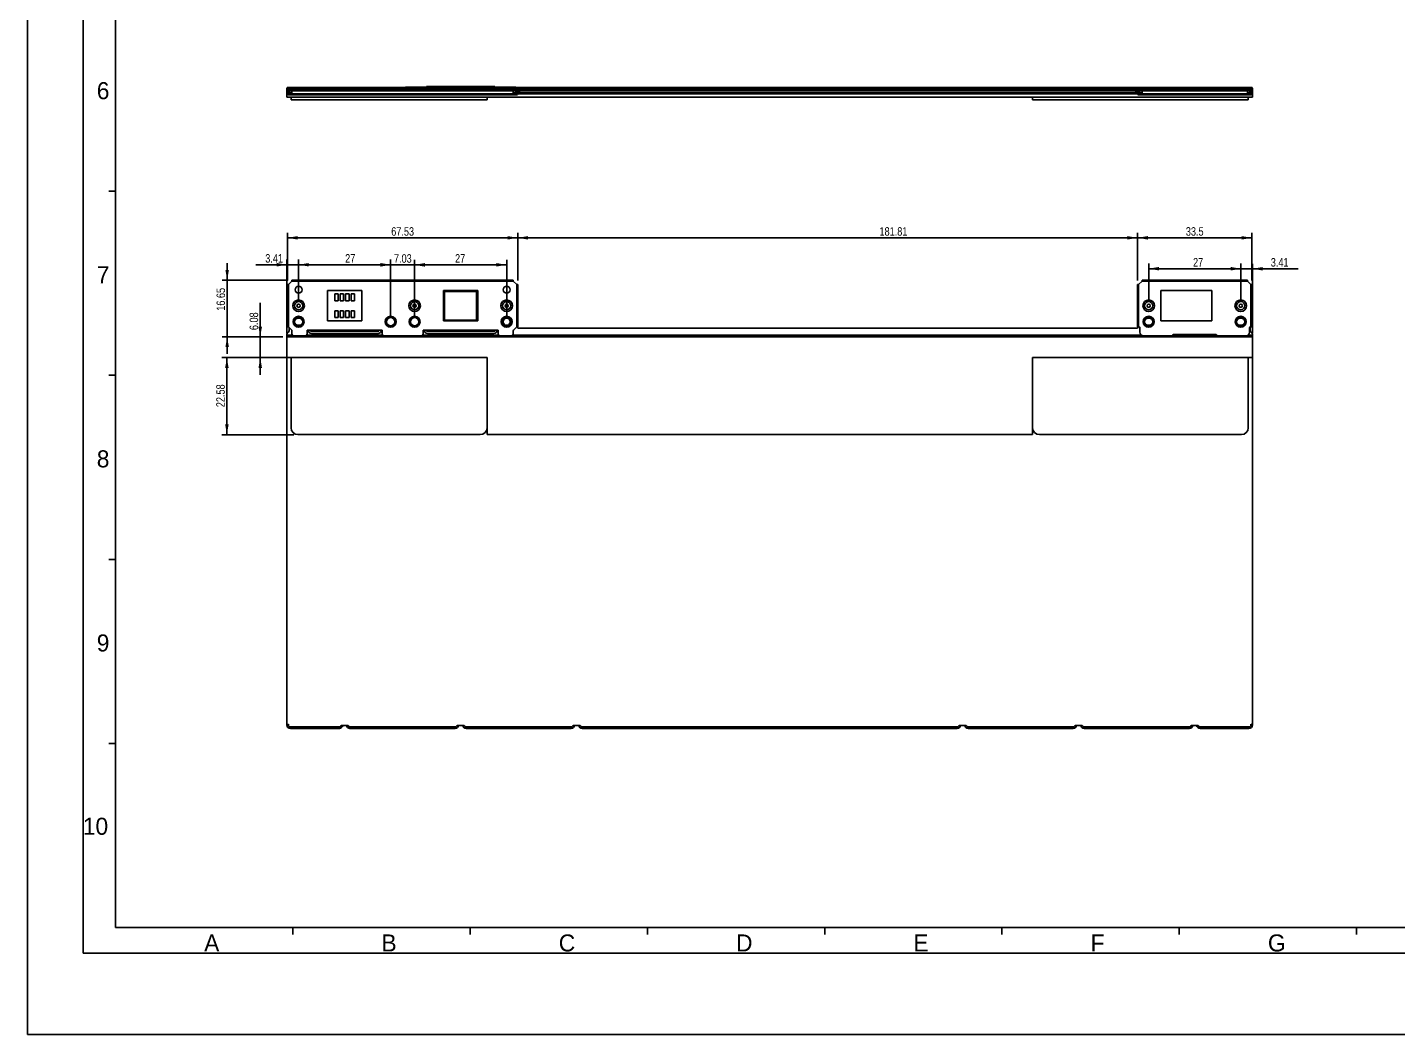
# Model space of a CAD drawing. Header units: millimetres. Extents: x 0 to 841, y 0 to 594.
# Drawn here: x 0 to 401.9, y 0 to 295.4 of the extents above; entities that cross this region are included whole.
import ezdxf

# ---------------------------------------------------------------- set-up
doc = ezdxf.new("R2010")
doc.units = ezdxf.units.MM
doc.header["$LTSCALE"] = 46.255
doc.layers.get('0').update_dxf_attribs({"linetype": 'CONTINUOUS'})
doc.layers.add('ASSEM_MEM', color=7, linetype='CONTINUOUS')
doc.styles.get("Standard").update_dxf_attribs({"font": 'txt', "width": 0.8})
doc.styles.add('TEXTSTYLE_2', font='txt')
doc.dimstyles.new('DIMSTYLE_1', dxfattribs={"dimtxt": 2.5, "dimasz": 3, "dimexe": 1.5, "dimexo": 1.2, "dimtad": 1, "dimdsep": 46, "dimtxsty": 'STANDARD', "dimblk": '_FILLED', "dimblk1": '_FILLED', "dimblk2": '_FILLED', "dimcen": 0.09, "dimazin": 2, "dimtp": 0.01, "dimtm": 0.01, "dimtfac": 1, "dimtofl": 0, "dimtmove": 0, "dimatfit": 3, "dimldrblk": '_FILLED', "dimfxl": 1, "dimtolj": 1, "dimarcsym": 0})

# ---------------------------------------------------------------- blocks, each defined once
blk = doc.blocks.new('_FILLED')
at = {"color": 0, "linetype": 'BYBLOCK'}
blk.add_solid([(0, 0), (-1, 0.17), (-1, -0.17)], dxfattribs=at)
blk = doc.blocks.new('*D13')
at = {"color": 7, "linetype": 'CONTINUOUS'}
for p, q in [((143.82, 221.2), (143.82, 235.22)), ((143.82, 233.72), (234.72, 233.72)), ((325.63, 233.72), (234.72, 233.72)), ((325.63, 221.2), (325.63, 235.22))]:
    blk.add_line(p, q, dxfattribs=at)
at = {"color": 7, "linetype": 'CONTINUOUS', "xscale": 3, "yscale": 3, "zscale": 3, "rotation": 180}
blk.add_blockref('_FILLED', (143.82, 233.72), dxfattribs=at)
at = {"color": 7, "linetype": 'CONTINUOUS', "xscale": 3, "yscale": 3, "zscale": 3}
blk.add_blockref('_FILLED', (325.63, 233.72), dxfattribs=at)
at = {"color": 7, "linetype": 'CONTINUOUS', "insert": (254.01, 236.84), "char_height": 2.5, "width": 12, "attachment_point": 2, "line_spacing_factor": 0.9}
blk.add_mtext('181.81', dxfattribs=at)
blk = doc.blocks.new('*D14')
at = {"color": 7, "linetype": 'CONTINUOUS'}
for p, q in [((325.63, 221.2), (325.63, 235.22)), ((325.63, 233.72), (342.38, 233.72)), ((359.13, 233.72), (342.38, 233.72)), ((359.13, 221.2), (359.13, 235.22))]:
    blk.add_line(p, q, dxfattribs=at)
at = {"color": 7, "linetype": 'CONTINUOUS', "xscale": 3, "yscale": 3, "zscale": 3, "rotation": 180}
blk.add_blockref('_FILLED', (325.63, 233.72), dxfattribs=at)
at = {"color": 7, "linetype": 'CONTINUOUS', "xscale": 3, "yscale": 3, "zscale": 3}
blk.add_blockref('_FILLED', (359.13, 233.72), dxfattribs=at)
at = {"color": 7, "linetype": 'CONTINUOUS', "insert": (342.38, 236.84), "char_height": 2.5, "width": 8, "attachment_point": 2, "line_spacing_factor": 0.9}
blk.add_mtext('33.5', dxfattribs=at)
blk = doc.blocks.new('*D15')
at = {"color": 7, "linetype": 'CONTINUOUS'}
for p, q in [((76.29, 221.2), (76.29, 235.22)), ((76.29, 233.72), (110.06, 233.72)), ((143.82, 233.72), (110.06, 233.72)), ((143.82, 221.2), (143.82, 235.22))]:
    blk.add_line(p, q, dxfattribs=at)
at = {"color": 7, "linetype": 'CONTINUOUS', "xscale": 3, "yscale": 3, "zscale": 3, "rotation": 180}
blk.add_blockref('_FILLED', (76.29, 233.72), dxfattribs=at)
at = {"color": 7, "linetype": 'CONTINUOUS', "xscale": 3, "yscale": 3, "zscale": 3}
blk.add_blockref('_FILLED', (143.82, 233.72), dxfattribs=at)
at = {"color": 7, "linetype": 'CONTINUOUS', "insert": (110.06, 236.84), "char_height": 2.5, "width": 10, "attachment_point": 2, "line_spacing_factor": 0.9}
blk.add_mtext('67.53', dxfattribs=at)
blk = doc.blocks.new('*D16')
at = {"color": 7, "linetype": 'CONTINUOUS'}
for p, q in [((68.29, 204.65), (68.29, 214.65)), ((68.29, 214.65), (68.29, 201.61)), ((74.93, 204.65), (66.79, 204.65)), ((68.29, 193.57), (68.29, 201.61)), ((74.93, 198.57), (66.79, 198.57)), ((68.29, 198.57), (68.29, 193.57))]:
    blk.add_line(p, q, dxfattribs=at)
at = {"color": 7, "linetype": 'CONTINUOUS', "xscale": 3, "yscale": 3, "zscale": 3}
for p, rotation in [((68.29, 204.65), 270), ((68.29, 198.57), 90)]:
    blk.add_blockref('_FILLED', p, dxfattribs=dict(at, rotation=rotation))
at = {"color": 7, "linetype": 'CONTINUOUS', "insert": (65.17, 206.65), "char_height": 2.5, "width": 8, "attachment_point": 1, "rotation": 90, "line_spacing_factor": 0.9}
blk.add_mtext('6.08', dxfattribs=at)
blk = doc.blocks.new('*D17')
at = {"color": 7, "linetype": 'CONTINUOUS'}
for p, q in [((76.14, 198.57), (57.01, 198.57)), ((58.51, 198.57), (58.51, 187.28)), ((58.51, 175.98), (58.51, 187.28)), ((78.14, 175.98), (57.01, 175.98))]:
    blk.add_line(p, q, dxfattribs=at)
at = {"color": 7, "linetype": 'CONTINUOUS', "xscale": 3, "yscale": 3, "zscale": 3}
for p, rotation in [((58.51, 198.57), 90), ((58.51, 175.98), 270)]:
    blk.add_blockref('_FILLED', p, dxfattribs=dict(at, rotation=rotation))
at = {"color": 7, "linetype": 'CONTINUOUS', "insert": (55.39, 187.39), "char_height": 2.5, "width": 10, "attachment_point": 2, "rotation": 90, "line_spacing_factor": 0.9}
blk.add_mtext('22.58', dxfattribs=at)
blk = doc.blocks.new('*D18')
at = {"color": 7, "linetype": 'CONTINUOUS'}
for p, q in [((58.59, 221.3), (58.59, 226.3)), ((58.59, 226.3), (58.59, 212.98)), ((76.39, 221.3), (57.09, 221.3)), ((58.59, 199.65), (58.59, 212.98)), ((74.93, 204.65), (57.09, 204.65)), ((58.59, 204.65), (58.59, 199.65))]:
    blk.add_line(p, q, dxfattribs=at)
at = {"color": 7, "linetype": 'CONTINUOUS', "xscale": 3, "yscale": 3, "zscale": 3}
for p, rotation in [((58.59, 221.3), 270), ((58.59, 204.65), 90)]:
    blk.add_blockref('_FILLED', p, dxfattribs=dict(at, rotation=rotation))
at = {"color": 7, "linetype": 'CONTINUOUS', "insert": (55.47, 215.68), "char_height": 2.5, "width": 10, "attachment_point": 2, "rotation": 90, "line_spacing_factor": 0.9}
blk.add_mtext('16.65', dxfattribs=at)
blk = doc.blocks.new('*D19')
at = {"color": 7, "linetype": 'CONTINUOUS'}
for p, q in [((76.13, 225.82), (66.97, 225.82)), ((66.97, 225.82), (77.84, 225.82)), ((76.13, 205.85), (76.13, 227.32)), ((84.54, 225.82), (77.84, 225.82)), ((79.54, 215), (79.54, 227.32)), ((79.54, 225.82), (84.54, 225.82))]:
    blk.add_line(p, q, dxfattribs=at)
at = {"color": 7, "linetype": 'CONTINUOUS', "xscale": 3, "yscale": 3, "zscale": 3}
blk.add_blockref('_FILLED', (76.13, 225.82), dxfattribs=at)
at = {"color": 7, "linetype": 'CONTINUOUS', "xscale": 3, "yscale": 3, "zscale": 3, "rotation": 180}
blk.add_blockref('_FILLED', (79.54, 225.82), dxfattribs=at)
at = {"color": 7, "linetype": 'CONTINUOUS', "insert": (74.97, 228.95), "char_height": 2.5, "width": 8, "attachment_point": 3, "line_spacing_factor": 0.9}
blk.add_mtext('3.41', dxfattribs=at)
blk = doc.blocks.new('*D20')
at = {"color": 7, "linetype": 'CONTINUOUS'}
for p, q in [((79.54, 215), (79.54, 227.32)), ((79.54, 225.82), (93.04, 225.82)), ((106.54, 225.82), (93.04, 225.82)), ((106.54, 210.3), (106.54, 227.32))]:
    blk.add_line(p, q, dxfattribs=at)
at = {"color": 7, "linetype": 'CONTINUOUS', "xscale": 3, "yscale": 3, "zscale": 3, "rotation": 180}
blk.add_blockref('_FILLED', (79.54, 225.82), dxfattribs=at)
at = {"color": 7, "linetype": 'CONTINUOUS', "xscale": 3, "yscale": 3, "zscale": 3}
blk.add_blockref('_FILLED', (106.54, 225.82), dxfattribs=at)
at = {"color": 7, "linetype": 'CONTINUOUS', "insert": (94.69, 228.94), "char_height": 2.5, "width": 4, "attachment_point": 2, "line_spacing_factor": 0.9}
blk.add_mtext('27', dxfattribs=at)
blk = doc.blocks.new('*D21')
at = {"color": 7, "linetype": 'CONTINUOUS'}
for p, q in [((106.54, 225.78), (101.54, 225.78)), ((101.54, 225.78), (110.06, 225.78)), ((106.54, 210.3), (106.54, 225.16)), ((118.57, 225.78), (110.06, 225.78)), ((113.57, 225.78), (118.57, 225.78)), ((113.57, 210.3), (113.57, 225.16))]:
    blk.add_line(p, q, dxfattribs=at)
at = {"color": 7, "linetype": 'CONTINUOUS', "xscale": 3, "yscale": 3, "zscale": 3}
blk.add_blockref('_FILLED', (106.54, 225.78), dxfattribs=at)
at = {"color": 7, "linetype": 'CONTINUOUS', "xscale": 3, "yscale": 3, "zscale": 3, "rotation": 180}
blk.add_blockref('_FILLED', (113.57, 225.78), dxfattribs=at)
at = {"color": 7, "linetype": 'CONTINUOUS', "insert": (110.12, 228.91), "char_height": 2.5, "width": 8, "attachment_point": 2, "line_spacing_factor": 0.9}
blk.add_mtext('7.03', dxfattribs=at)
blk = doc.blocks.new('*D22')
at = {"color": 7, "linetype": 'CONTINUOUS'}
for p, q in [((113.57, 215), (113.57, 227.3)), ((113.57, 225.8), (127.07, 225.8)), ((140.57, 225.8), (127.07, 225.8)), ((140.57, 210.3), (140.57, 227.3))]:
    blk.add_line(p, q, dxfattribs=at)
at = {"color": 7, "linetype": 'CONTINUOUS', "xscale": 3, "yscale": 3, "zscale": 3, "rotation": 180}
blk.add_blockref('_FILLED', (113.57, 225.8), dxfattribs=at)
at = {"color": 7, "linetype": 'CONTINUOUS', "xscale": 3, "yscale": 3, "zscale": 3}
blk.add_blockref('_FILLED', (140.57, 225.8), dxfattribs=at)
at = {"color": 7, "linetype": 'CONTINUOUS', "insert": (126.92, 228.93), "char_height": 2.5, "width": 4, "attachment_point": 2, "line_spacing_factor": 0.9}
blk.add_mtext('27', dxfattribs=at)
blk = doc.blocks.new('*D23')
at = {"color": 7, "linetype": 'CONTINUOUS'}
for p, q in [((328.88, 215), (328.88, 226.17)), ((355.88, 215), (355.88, 226.17)), ((328.88, 224.67), (342.38, 224.67)), ((355.88, 224.67), (342.38, 224.67))]:
    blk.add_line(p, q, dxfattribs=at)
at = {"color": 7, "linetype": 'CONTINUOUS', "xscale": 3, "yscale": 3, "zscale": 3, "rotation": 180}
blk.add_blockref('_FILLED', (328.88, 224.67), dxfattribs=at)
at = {"color": 7, "linetype": 'CONTINUOUS', "xscale": 3, "yscale": 3, "zscale": 3}
blk.add_blockref('_FILLED', (355.88, 224.67), dxfattribs=at)
at = {"color": 7, "linetype": 'CONTINUOUS', "insert": (343.38, 227.8), "char_height": 2.5, "width": 4, "attachment_point": 2, "line_spacing_factor": 0.9}
blk.add_mtext('27', dxfattribs=at)
blk = doc.blocks.new('*D24')
at = {"color": 7, "linetype": 'CONTINUOUS'}
for p, q in [((355.88, 215), (355.88, 226.14)), ((359.29, 205.85), (359.29, 226.14)), ((355.88, 224.64), (350.88, 224.64)), ((350.88, 224.64), (357.59, 224.64)), ((372.69, 224.64), (357.59, 224.64)), ((359.29, 224.64), (372.69, 224.64))]:
    blk.add_line(p, q, dxfattribs=at)
at = {"color": 7, "linetype": 'CONTINUOUS', "xscale": 3, "yscale": 3, "zscale": 3}
blk.add_blockref('_FILLED', (355.88, 224.64), dxfattribs=at)
at = {"color": 7, "linetype": 'CONTINUOUS', "xscale": 3, "yscale": 3, "zscale": 3, "rotation": 180}
blk.add_blockref('_FILLED', (359.29, 224.64), dxfattribs=at)
at = {"color": 7, "linetype": 'CONTINUOUS', "insert": (364.69, 227.77), "char_height": 2.5, "width": 8, "attachment_point": 1, "line_spacing_factor": 0.9}
blk.add_mtext('3.41', dxfattribs=at)

msp = doc.modelspace()

# ---------------------------------------------------------------- linework, layer by layer
at = {"color": 7, "linetype": 'CONTINUOUS'}
for p, q in [((0, 0), (0, 594)), ((16.342, 23.885), (16.342, 574.885)), ((25.842, 566.885), (25.842, 31.385)), ((76.132, 274.979), (76.132, 277.629)), ((76.159, 277.316), (76.132, 277.262)), ((76.332, 277.279), (76.332, 277.829)), ((110.919, 277.829), (76.332, 277.829)), ((76.332, 277.37), (76.794, 277.37)), ((82.236, 277.37), (83.294, 277.37)), ((109.794, 277.37), (110.353, 277.37)), ((116.761, 277.37), (120.119, 277.37)), ((134.019, 277.37), (137.378, 277.37)), ((359.092, 277.829), (143.219, 277.829)), ((143.319, 277.37), (326.229, 277.37)), ((358.529, 277.37), (359.092, 277.37)), ((359.092, 277.829), (359.092, 277.279)), ((359.192, 277.356), (359.092, 277.37)), ((359.292, 277.629), (359.292, 274.979)), ((76.132, 277.079), (76.742, 277.079)), ((76.294, 276.479), (76.132, 276.479)), ((76.132, 275.979), (76.294, 275.979)), ((359.292, 274.979), (76.132, 274.979)), ((76.232, 277.252), (76.332, 277.279)), ((76.335, 277.279), (76.794, 277.279)), ((76.368, 277.179), (76.353, 277.079)), ((76.353, 276.879), (76.353, 277.079)), ((76.589, 276.479), (77.594, 276.479)), ((76.794, 276.479), (76.794, 277.079)), ((76.794, 277.079), (143.319, 277.079)), ((76.853, 276.479), (76.853, 277.079)), ((76.994, 277.279), (76.923, 277.252)), ((77.337, 274.979), (77.337, 274.179)), ((134.817, 274.179), (77.337, 274.179)), ((77.736, 277.079), (77.736, 276.827)), ((77.877, 277.279), (77.806, 277.252)), ((77.877, 277.279), (77.877, 276.879)), ((82.095, 277.279), (110.495, 277.279)), ((116.62, 277.279), (137.52, 277.279)), ((134.817, 274.979), (134.817, 274.179)), ((142.236, 276.879), (142.236, 277.279)), ((142.236, 277.279), (142.307, 277.252)), ((142.378, 276.827), (142.378, 277.079)), ((142.519, 276.479), (143.519, 276.479)), ((143.119, 277.279), (143.19, 277.252)), ((143.261, 277.079), (143.261, 276.479)), ((143.319, 277.279), (326.238, 277.279)), ((143.319, 277.079), (143.319, 276.479)), ((143.395, 277.079), (358.629, 277.079)), ((143.819, 276.479), (325.629, 276.479)), ((143.819, 275.979), (325.629, 275.979)), ((144.319, 277.279), (144.319, 276.479)), ((294.82, 274.979), (294.82, 274.179)), ((358.097, 274.179), (294.82, 274.179)), ((325.129, 277.279), (325.129, 276.479)), ((326.053, 276.479), (325.929, 276.479)), ((326.129, 276.479), (326.129, 277.079)), ((326.129, 276.479), (326.929, 276.479)), ((326.188, 276.479), (326.188, 277.079)), ((326.329, 277.279), (326.258, 277.252)), ((327.071, 277.079), (327.071, 276.83)), ((327.212, 277.279), (327.141, 277.252)), ((327.212, 277.279), (357.546, 277.279)), ((327.212, 277.279), (327.212, 276.879)), ((357.546, 277.279), (357.617, 277.252)), ((357.546, 276.879), (357.546, 277.279)), ((357.688, 276.83), (357.688, 277.079)), ((357.829, 276.479), (358.629, 276.479)), ((358.097, 274.979), (358.097, 274.179)), ((358.429, 277.279), (358.5, 277.252)), ((358.529, 277.279), (359.091, 277.279)), ((358.571, 277.079), (358.571, 276.479)), ((358.629, 277.079), (358.629, 276.479)), ((358.829, 276.479), (358.679, 276.479)), ((358.682, 277.079), (359.292, 277.079)), ((359.056, 277.179), (359.071, 277.079)), ((359.071, 276.879), (359.071, 277.079)), ((359.292, 276.479), (359.129, 276.479)), ((359.129, 275.979), (359.292, 275.979)), ((359.265, 277.179), (359.292, 277.079)), ((23.842, 247.385), (25.842, 247.385)), ((79.394, 210.402), (79.394, 210.152)), ((79.394, 210.152), (79.694, 210.152)), ((79.694, 210.402), (79.694, 210.152)), ((328.729, 210.452), (329.029, 210.452)), ((328.729, 210.452), (328.729, 210.152)), ((328.729, 210.152), (329.029, 210.152)), ((329.029, 210.452), (329.029, 210.152)), ((355.729, 210.452), (356.029, 210.452)), ((355.729, 210.452), (355.729, 210.152)), ((355.729, 210.152), (356.029, 210.152)), ((356.029, 210.452), (356.029, 210.152)), ((76.132, 91.302), (76.132, 205.502)), ((76.132, 205.151), (77.747, 205.151)), ((76.794, 206.747), (76.794, 207.402)), ((79.394, 207.802), (79.394, 208.052)), ((79.694, 208.052), (79.394, 208.052)), ((79.694, 207.802), (79.694, 208.052)), ((81.891, 205.151), (104.197, 205.151)), ((102.844, 205.702), (83.294, 205.702)), ((115.916, 205.151), (138.222, 205.151)), ((136.819, 205.702), (117.319, 205.702)), ((142.366, 205.151), (326.81, 205.151)), ((144.319, 207.202), (325.129, 207.202)), ((329.029, 208.052), (328.729, 208.052)), ((328.729, 207.752), (328.729, 208.052)), ((329.029, 207.752), (328.729, 207.752)), ((329.029, 207.752), (329.029, 208.052)), ((335.942, 205.151), (348.817, 205.151)), ((356.029, 208.052), (355.729, 208.052)), ((355.729, 207.752), (355.729, 208.052)), ((356.029, 207.752), (355.729, 207.752)), ((356.029, 207.752), (356.029, 208.052)), ((357.948, 205.151), (359.292, 205.151)), ((358.629, 207.602), (358.629, 206.747)), ((359.292, 91.302), (359.292, 205.502)), ((359.292, 204.651), (76.132, 204.651)), ((76.132, 198.569), (134.817, 198.569)), ((77.337, 198.569), (77.337, 177.985)), ((134.817, 175.985), (134.817, 198.569)), ((294.82, 198.569), (359.292, 198.569)), ((294.82, 175.985), (294.82, 198.569)), ((358.097, 177.985), (358.097, 198.569)), ((23.842, 193.385), (25.842, 193.385)), ((79.337, 175.985), (132.817, 175.985)), ((134.817, 175.985), (294.82, 175.985)), ((296.82, 175.985), (356.097, 175.985)), ((23.842, 139.385), (25.842, 139.385)), ((76.132, 91.202), (76.132, 90.802)), ((76.582, 90.802), (76.132, 90.802)), ((76.582, 91.042), (76.582, 90.802)), ((77.132, 90.252), (77.132, 89.802)), ((77.132, 90.252), (91.494, 90.252)), ((77.132, 89.802), (91.494, 89.802)), ((91.494, 90.252), (91.494, 89.802)), ((92.035, 90.702), (94.053, 90.702)), ((94.594, 90.252), (94.594, 89.802)), ((94.594, 90.252), (125.469, 90.252)), ((94.594, 89.802), (125.469, 89.802)), ((125.469, 90.252), (125.469, 89.802)), ((126.01, 90.702), (128.128, 90.702)), ((128.669, 90.252), (128.669, 89.802)), ((128.669, 90.252), (159.494, 90.252)), ((128.669, 89.802), (159.494, 89.802)), ((159.494, 90.252), (159.494, 89.802)), ((160.035, 90.702), (162.153, 90.702)), ((162.694, 90.252), (272.729, 90.252)), ((162.694, 90.252), (162.694, 89.802)), ((162.694, 89.802), (272.729, 89.802)), ((272.729, 90.252), (272.729, 89.802)), ((273.27, 90.702), (275.388, 90.702)), ((275.929, 90.252), (306.754, 90.252)), ((275.929, 90.252), (275.929, 89.802)), ((275.929, 89.802), (306.754, 89.802)), ((306.754, 90.252), (306.754, 89.802)), ((307.295, 90.702), (309.413, 90.702)), ((309.954, 90.252), (340.829, 90.252)), ((309.954, 90.252), (309.954, 89.802)), ((309.954, 89.802), (340.829, 89.802)), ((340.829, 90.252), (340.829, 89.802)), ((341.37, 90.702), (343.388, 90.702)), ((343.929, 90.252), (358.292, 90.252)), ((343.929, 90.252), (343.929, 89.802)), ((343.929, 89.802), (358.292, 89.802)), ((358.292, 90.252), (358.292, 89.802)), ((358.842, 90.802), (358.842, 91.042)), ((358.842, 90.802), (359.292, 90.802)), ((359.292, 90.802), (359.292, 91.202)), ((23.842, 85.385), (25.842, 85.385)), ((25.842, 31.385), (809.342, 31.385)), ((77.842, 31.385), (77.842, 29.385)), ((129.842, 31.385), (129.842, 29.385)), ((181.842, 31.385), (181.842, 29.385)), ((233.842, 31.385), (233.842, 29.385)), ((285.842, 31.385), (285.842, 29.385)), ((337.842, 31.385), (337.842, 29.385)), ((389.842, 31.385), (389.842, 29.385)), ((819.342, 23.885), (16.342, 23.885)), ((0, 0), (841, 0))]:
    msp.add_line(p, q, dxfattribs=at)
for points in [[(76.332, 277.37), (76.232, 277.356), (76.159, 277.316)], [(359.292, 277.262), (359.265, 277.316), (359.192, 277.356)], [(76.132, 277.079), (76.159, 277.179), (76.232, 277.252)], [(76.464, 277.279), (76.408, 277.252), (76.368, 277.179)], [(76.923, 277.252), (76.872, 277.178), (76.853, 277.079)], [(77.806, 277.252), (77.754, 277.178), (77.736, 277.079)], [(142.307, 277.252), (142.359, 277.178), (142.378, 277.079)], [(143.19, 277.252), (143.242, 277.178), (143.261, 277.079)], [(326.258, 277.252), (326.207, 277.178), (326.188, 277.079)], [(327.141, 277.252), (327.089, 277.178), (327.071, 277.079)], [(357.617, 277.252), (357.669, 277.178), (357.688, 277.079)], [(358.5, 277.252), (358.552, 277.178), (358.571, 277.079)], [(358.959, 277.279), (359.015, 277.252), (359.056, 277.179)], [(359.092, 277.279), (359.192, 277.252), (359.265, 277.179)]]:
    msp.add_lwpolyline(points, dxfattribs=at)
for centre, radius in [((106.544, 209.102), 1.2), ((113.569, 209.102), 1.2), ((140.569, 209.102), 1.05)]:
    msp.add_circle(centre, radius, dxfattribs=at)
for centre, radius, start, end in [((76.332, 277.629), 0.2, 90, 180.00004), ((359.092, 277.629), 0.2, 359.99996, 90), ((76.994, 277.079), 0.2, 90, 180), ((143.119, 277.079), 0.2, 0, 90), ((326.329, 277.079), 0.2, 90, 180), ((358.429, 277.079), 0.2, 0, 90), ((79.394, 209.102), 1.05, 90, 270), ((79.694, 209.102), 1.05, 270, 90), ((328.729, 209.102), 1.35, 90, 270), ((328.729, 209.102), 1.05, 90, 270), ((329.029, 209.102), 1.35, 270, 90), ((329.029, 209.102), 1.05, 270, 90), ((355.729, 209.102), 1.35, 90, 270), ((355.729, 209.102), 1.05, 90, 270), ((356.029, 209.102), 1.35, 270, 90), ((356.029, 209.102), 1.05, 270, 90), ((76.632, 205.502), 0.5, 123.94061, 180), ((75.794, 206.747), 1, 303.94061, 360), ((83.294, 206.702), 1, 186.06743, 270), ((102.844, 206.702), 1, 270, 356.4624), ((117.319, 206.702), 1, 186.06743, 270), ((136.819, 206.702), 1, 270, 353.93257), ((144.319, 208.202), 1, 216.92619, 270), ((325.129, 208.202), 1, 270, 323.07381), ((359.629, 206.747), 1, 180, 236.05939), ((358.792, 205.502), 0.5, 0, 56.05939), ((79.337, 177.985), 2, 180, 270), ((132.817, 177.985), 2, 270, 360), ((296.82, 177.985), 2, 180, 270), ((356.097, 177.985), 2, 270, 360), ((76.432, 91.302), 0.3, 180, 300), ((77.132, 90.802), 1, 180, 270), ((77.132, 90.802), 0.55, 180, 270), ((91.494, 90.802), 1, 270, 354.26083), ((91.494, 90.802), 0.55, 270, 349.52432), ((94.594, 90.802), 1, 185.73917, 270), ((94.594, 90.802), 0.55, 190.47568, 270), ((125.469, 90.802), 1, 270, 354.26083), ((125.469, 90.802), 0.55, 270, 349.52432), ((128.669, 90.802), 1, 185.73917, 270), ((128.669, 90.802), 0.55, 190.47568, 270), ((159.494, 90.802), 1, 270, 354.26083), ((159.494, 90.802), 0.55, 270, 349.52432), ((162.694, 90.802), 1, 185.73917, 270), ((162.694, 90.802), 0.55, 190.47568, 270), ((272.729, 90.802), 1, 270, 354.26083), ((272.729, 90.802), 0.55, 270, 349.52432), ((275.929, 90.802), 1, 185.73917, 270), ((275.929, 90.802), 0.55, 190.47568, 270), ((306.754, 90.802), 1, 270, 354.26083), ((306.754, 90.802), 0.55, 270, 349.52432), ((309.954, 90.802), 1, 185.73917, 270), ((309.954, 90.802), 0.55, 190.47568, 270), ((340.829, 90.802), 1, 270, 354.26083), ((340.829, 90.802), 0.55, 270, 349.52432), ((343.929, 90.802), 1, 185.73917, 270), ((343.929, 90.802), 0.55, 190.47568, 270), ((358.292, 90.802), 1, 270, 360), ((358.292, 90.802), 0.55, 270, 360), ((358.992, 91.302), 0.3, 240, 360)]:
    msp.add_arc(centre, radius, start, end, dxfattribs=at)
at = {"layer": 'ASSEM_MEM', "color": 7, "linetype": 'CONTINUOUS'}
for p, q in [((76.794, 277.279), (76.794, 277.479)), ((76.794, 277.479), (82.095, 277.479)), ((76.853, 277.279), (76.853, 277.479)), ((77.344, 277.479), (77.344, 277.729)), ((81.744, 277.729), (77.344, 277.729)), ((77.736, 277.479), (77.736, 277.279)), ((77.877, 277.479), (77.877, 277.279)), ((81.744, 277.479), (81.744, 277.729)), ((82.095, 277.479), (82.095, 277.529)), ((82.236, 277.337), (82.095, 277.479)), ((82.295, 277.529), (82.153, 277.67)), ((82.295, 277.729), (110.295, 277.729)), ((82.295, 277.479), (82.295, 277.529)), ((82.295, 277.529), (110.295, 277.529)), ((82.394, 277.529), (82.394, 277.479)), ((110.194, 277.479), (82.394, 277.479)), ((83.294, 277.279), (83.294, 277.479)), ((109.794, 277.279), (109.794, 277.479)), ((110.194, 277.529), (110.194, 277.479)), ((110.295, 277.529), (110.436, 277.67)), ((110.295, 277.479), (110.295, 277.529)), ((110.353, 277.337), (110.495, 277.479)), ((110.495, 277.479), (110.495, 277.529)), ((110.495, 277.479), (116.62, 277.479)), ((110.919, 277.929), (110.919, 277.729)), ((110.919, 277.929), (117.069, 277.929)), ((110.919, 277.729), (116.777, 277.729)), ((111.369, 277.479), (111.369, 277.729)), ((111.819, 277.929), (111.819, 277.729)), ((115.769, 277.479), (115.769, 277.729)), ((116.069, 277.729), (116.069, 277.929)), ((116.62, 277.479), (116.62, 277.529)), ((116.761, 277.337), (116.62, 277.479)), ((116.82, 277.529), (116.678, 277.67)), ((116.82, 277.729), (137.32, 277.729)), ((116.82, 277.479), (116.82, 277.529)), ((116.82, 277.529), (137.32, 277.529)), ((117.069, 277.729), (117.069, 278.129)), ((137.069, 278.129), (117.069, 278.129)), ((120.119, 277.489), (120.119, 277.279)), ((134.019, 277.489), (120.119, 277.489)), ((120.619, 277.279), (120.619, 277.489)), ((120.899, 277.489), (120.899, 277.279)), ((133.239, 277.489), (133.239, 277.279)), ((133.519, 277.489), (133.519, 277.279)), ((134.019, 277.279), (134.019, 277.489)), ((137.069, 277.729), (137.069, 278.129)), ((137.069, 277.929), (143.219, 277.929)), ((137.32, 277.529), (137.461, 277.67)), ((137.32, 277.479), (137.32, 277.529)), ((137.362, 277.729), (143.219, 277.729)), ((137.378, 277.337), (137.52, 277.479)), ((137.52, 277.479), (137.52, 277.529)), ((137.52, 277.479), (143.319, 277.479)), ((138.069, 277.729), (138.069, 277.929)), ((138.369, 277.479), (138.369, 277.729)), ((142.236, 277.279), (142.236, 277.479)), ((142.319, 277.929), (142.319, 277.729)), ((142.378, 277.279), (142.378, 277.479)), ((142.769, 277.479), (142.769, 277.729)), ((143.219, 277.929), (143.219, 277.729)), ((143.261, 277.479), (143.261, 277.279)), ((143.319, 277.479), (143.319, 277.279)), ((326.229, 277.479), (332.379, 277.479)), ((326.229, 277.479), (326.229, 277.279)), ((331.079, 277.729), (326.679, 277.729)), ((326.679, 277.479), (326.679, 277.729)), ((327.129, 277.479), (327.129, 277.279)), ((331.079, 277.479), (331.079, 277.729)), ((331.379, 277.279), (331.379, 277.479)), ((352.379, 277.679), (332.379, 277.679)), ((332.379, 277.279), (332.379, 277.679)), ((352.379, 277.279), (352.379, 277.679)), ((352.379, 277.479), (358.529, 277.479)), ((353.379, 277.279), (353.379, 277.479)), ((358.079, 277.729), (353.679, 277.729)), ((353.679, 277.479), (353.679, 277.729)), ((357.629, 277.479), (357.629, 277.279)), ((358.079, 277.479), (358.079, 277.729)), ((358.529, 277.479), (358.529, 277.279)), ((76.294, 275.979), (76.294, 276.879)), ((76.594, 276.879), (76.294, 276.879)), ((76.594, 276.579), (76.294, 276.579)), ((76.294, 275.979), (76.594, 275.979)), ((76.594, 275.979), (76.594, 276.879)), ((76.594, 275.979), (76.594, 275.679)), ((76.594, 275.979), (77.594, 275.979)), ((76.594, 275.679), (143.519, 275.679)), ((76.794, 277.279), (82.095, 277.279)), ((76.794, 276.079), (76.794, 276.479)), ((76.794, 276.479), (77.594, 276.479)), ((77.594, 276.079), (76.794, 276.079)), ((76.853, 276.079), (76.853, 276.479)), ((76.894, 275.979), (76.894, 276.079)), ((77.594, 276.579), (77.594, 275.679)), ((77.594, 275.979), (142.519, 275.979)), ((142.219, 276.879), (77.894, 276.879)), ((110.495, 277.279), (116.62, 277.279)), ((137.52, 277.279), (143.319, 277.279)), ((142.519, 275.679), (142.519, 276.579)), ((142.519, 276.479), (143.319, 276.479)), ((143.319, 276.079), (142.519, 276.079)), ((142.519, 275.979), (143.519, 275.979)), ((143.219, 275.979), (143.219, 276.079)), ((143.261, 276.479), (143.261, 276.079)), ((143.319, 276.479), (143.319, 276.079)), ((143.519, 275.979), (143.519, 276.879)), ((143.519, 276.879), (143.819, 276.879)), ((143.519, 276.579), (143.819, 276.579)), ((143.519, 275.979), (143.519, 275.679)), ((143.819, 275.979), (143.519, 275.979)), ((143.819, 276.879), (143.819, 275.979)), ((325.929, 276.879), (325.629, 276.879)), ((325.629, 275.979), (325.629, 276.879)), ((325.929, 276.579), (325.629, 276.579)), ((325.629, 275.979), (325.929, 275.979)), ((325.929, 275.979), (325.929, 276.879)), ((325.929, 275.979), (326.929, 275.979)), ((325.929, 275.979), (325.929, 275.679)), ((325.929, 275.679), (358.829, 275.679)), ((326.079, 276.479), (326.929, 276.479)), ((326.079, 275.979), (326.079, 276.479)), ((326.226, 275.979), (326.226, 276.479)), ((326.229, 277.279), (331.394, 277.279)), ((326.929, 276.579), (326.929, 275.679)), ((326.929, 275.979), (357.829, 275.979)), ((357.529, 276.879), (327.229, 276.879)), ((352.394, 277.279), (332.365, 277.279)), ((353.365, 277.279), (358.529, 277.279)), ((357.829, 275.679), (357.829, 276.579)), ((357.829, 276.479), (358.679, 276.479)), ((357.829, 275.979), (358.829, 275.979)), ((358.533, 276.479), (358.533, 275.979)), ((358.679, 276.479), (358.679, 275.979)), ((358.829, 276.879), (359.129, 276.879)), ((358.829, 275.979), (358.829, 276.879)), ((358.829, 276.579), (359.129, 276.579)), ((359.129, 275.979), (358.829, 275.979)), ((358.829, 275.979), (358.829, 275.679)), ((359.129, 276.879), (359.129, 275.979)), ((77.594, 221.302), (77.594, 221.002)), ((77.594, 221.302), (142.519, 221.302)), ((142.519, 221.302), (142.519, 221.002)), ((326.929, 221.302), (357.829, 221.302)), ((326.929, 221.302), (326.929, 221.002)), ((357.829, 221.302), (357.829, 221.002)), ((76.294, 207.602), (76.294, 220.002)), ((76.594, 220.002), (76.294, 220.002)), ((77.594, 221.002), (76.594, 220.002)), ((76.594, 207.602), (76.594, 220.002)), ((77.594, 221.002), (142.519, 221.002)), ((88.044, 218.252), (88.044, 209.352)), ((98.044, 218.252), (88.044, 218.252)), ((90.144, 217.252), (90.144, 215.252)), ((91.144, 217.252), (90.144, 217.252)), ((91.144, 215.252), (91.144, 217.252)), ((91.744, 217.252), (91.744, 215.252)), ((92.744, 217.252), (91.744, 217.252)), ((92.744, 215.252), (92.744, 217.252)), ((93.344, 217.252), (93.344, 215.252)), ((94.344, 217.252), (93.344, 217.252)), ((94.344, 215.252), (94.344, 217.252)), ((94.944, 217.252), (94.944, 215.252)), ((95.944, 217.252), (94.944, 217.252)), ((95.944, 215.252), (95.944, 217.252)), ((98.044, 209.352), (98.044, 218.252)), ((122.069, 218.252), (122.069, 209.352)), ((132.069, 218.252), (122.069, 218.252)), ((122.369, 209.602), (122.369, 218.002)), ((122.369, 218.002), (131.769, 218.002)), ((131.769, 218.002), (131.769, 209.602)), ((132.069, 209.352), (132.069, 218.252)), ((143.519, 220.002), (142.519, 221.002)), ((143.519, 220.002), (143.519, 207.602)), ((143.519, 220.002), (143.819, 220.002)), ((143.819, 220.002), (143.819, 207.602)), ((325.629, 220.002), (325.929, 220.002)), ((325.629, 207.602), (325.629, 220.002)), ((326.929, 221.002), (325.929, 220.002)), ((325.929, 207.602), (325.929, 220.002)), ((326.929, 221.002), (357.829, 221.002)), ((332.479, 218.252), (347.379, 218.252)), ((332.479, 218.252), (332.479, 209.352)), ((347.379, 209.352), (347.379, 218.252)), ((358.829, 220.002), (357.829, 221.002)), ((359.129, 220.002), (358.829, 220.002)), ((358.829, 220.002), (358.829, 207.602)), ((359.129, 220.002), (359.129, 207.602)), ((90.144, 215.252), (91.144, 215.252)), ((91.744, 215.252), (92.744, 215.252)), ((93.344, 215.252), (94.344, 215.252)), ((94.944, 215.252), (95.944, 215.252)), ((79.694, 210.402), (79.394, 210.402)), ((88.044, 209.352), (98.044, 209.352)), ((90.144, 210.352), (90.144, 212.352)), ((90.144, 212.352), (91.144, 212.352)), ((91.144, 210.352), (90.144, 210.352)), ((91.144, 212.352), (91.144, 210.352)), ((91.744, 210.352), (91.744, 212.352)), ((91.744, 212.352), (92.744, 212.352)), ((92.744, 210.352), (91.744, 210.352)), ((92.744, 212.352), (92.744, 210.352)), ((93.344, 210.352), (93.344, 212.352)), ((93.344, 212.352), (94.344, 212.352)), ((94.344, 210.352), (93.344, 210.352)), ((94.344, 212.352), (94.344, 210.352)), ((94.944, 210.352), (94.944, 212.352)), ((94.944, 212.352), (95.944, 212.352)), ((95.944, 210.352), (94.944, 210.352)), ((95.944, 212.352), (95.944, 210.352)), ((122.069, 209.352), (132.069, 209.352)), ((131.769, 209.602), (122.369, 209.602)), ((347.379, 209.352), (332.479, 209.352)), ((76.594, 207.602), (76.294, 207.602)), ((76.594, 207.602), (77.448, 206.749)), ((77.594, 206.395), (77.594, 205.502)), ((78.094, 205.002), (81.544, 205.002)), ((79.394, 207.802), (79.694, 207.802)), ((82.044, 205.502), (82.044, 206.602)), ((104.044, 206.602), (82.044, 206.602)), ((83.044, 206.302), (83.044, 206.602)), ((103.044, 206.302), (83.044, 206.302)), ((103.044, 206.302), (103.044, 206.602)), ((104.044, 206.602), (104.044, 205.502)), ((104.544, 205.002), (115.569, 205.002)), ((116.069, 205.502), (116.069, 206.602)), ((138.069, 206.602), (116.069, 206.602)), ((117.069, 206.302), (117.069, 206.602)), ((137.069, 206.302), (117.069, 206.302)), ((137.069, 206.302), (137.069, 206.602)), ((138.069, 206.602), (138.069, 205.502)), ((138.569, 205.002), (142.019, 205.002)), ((142.519, 205.502), (142.519, 206.395)), ((142.666, 206.749), (143.519, 207.602)), ((143.519, 207.602), (143.819, 207.602)), ((325.629, 207.602), (326.029, 207.602)), ((326.329, 207.302), (326.329, 206.002)), ((327.329, 205.002), (335.589, 205.002)), ((348.775, 205.202), (335.984, 205.202)), ((348.679, 205.402), (336.079, 205.402)), ((339.62, 205.202), (339.82, 205.402)), ((345.566, 205.202), (345.766, 205.402)), ((349.169, 205.002), (357.429, 205.002)), ((358.429, 206.002), (358.429, 207.302)), ((359.129, 207.602), (358.729, 207.602))]:
    msp.add_line(p, q, dxfattribs=at)
for centre, radius in [((79.544, 218.502), 1), ((140.569, 218.502), 1), ((79.544, 213.802), 1.7), ((79.544, 213.802), 1.2), ((79.544, 213.802), 0.475), ((113.569, 213.802), 1.7), ((113.569, 213.802), 1.2), ((113.569, 213.802), 0.475), ((140.569, 213.802), 1.7), ((140.569, 213.802), 1.2), ((140.569, 213.802), 0.475), ((328.879, 213.802), 1.7), ((328.879, 213.802), 1.2), ((328.879, 213.802), 0.475), ((355.879, 213.802), 1.7), ((355.879, 213.802), 1.2), ((355.879, 213.802), 0.475), ((79.544, 209.102), 1.6), ((106.544, 209.102), 1.6), ((106.544, 209.102), 1.3), ((113.569, 209.102), 1.6), ((113.569, 209.102), 1.3), ((140.569, 209.102), 1.6), ((140.569, 209.102), 1.3), ((328.879, 209.102), 1.6), ((355.879, 209.102), 1.6)]:
    msp.add_circle(centre, radius, dxfattribs=at)
for centre, radius, start, end in [((82.295, 277.529), 0.2, 90, 180), ((82.095, 277.479), 0.2, 270, 360), ((110.295, 277.529), 0.2, 0, 90), ((110.495, 277.479), 0.2, 180, 270), ((116.82, 277.529), 0.2, 90, 180), ((116.62, 277.479), 0.2, 270, 360), ((137.32, 277.529), 0.2, 0, 90), ((137.52, 277.479), 0.2, 180, 270), ((76.594, 275.979), 0.3, 180, 270), ((77.894, 276.579), 0.3, 90, 180), ((142.219, 276.579), 0.3, 0, 90), ((143.519, 275.979), 0.3, 270, 360), ((325.929, 275.979), 0.3, 180, 270), ((327.229, 276.579), 0.3, 90, 180), ((357.529, 276.579), 0.3, 0, 90), ((358.829, 275.979), 0.3, 270, 360), ((79.394, 209.102), 1.3, 90, 270), ((79.694, 209.102), 1.3, 270, 90), ((77.094, 206.395), 0.5, 0, 45), ((78.094, 205.502), 0.5, 180, 270), ((81.544, 205.502), 0.5, 270, 360), ((104.544, 205.502), 0.5, 180, 270), ((115.569, 205.502), 0.5, 270, 360), ((138.569, 205.502), 0.5, 180, 270), ((142.019, 205.502), 0.5, 270, 360), ((143.019, 206.395), 0.5, 135, 180), ((326.029, 207.302), 0.3, 0, 90), ((327.329, 206.002), 1, 180, 270), ((335.589, 205.502), 0.5, 270, 348.46304), ((349.169, 205.502), 0.5, 191.53696, 270), ((357.429, 206.002), 1, 270, 360), ((358.729, 207.302), 0.3, 90, 180)]:
    msp.add_arc(centre, radius, start, end, dxfattribs=at)

# ---------------------------------------------------------------- texts
at = {"color": 7, "linetype": 'CONTINUOUS', "char_height": 5, "attachment_point": 1, "line_spacing_factor": 0.9, "style": 'TEXTSTYLE_2'}
for s, insert, width in [('6', (20.342, 279.385), 5), ('7', (20.342, 225.385), 5), ('8', (20.342, 171.385), 5), ('9', (20.342, 117.385), 5), ('10', (16.248, 63.615), 10), ('A', (51.842, 29.385), 5), ('B', (103.842, 29.385), 5), ('C', (155.842, 29.385), 5), ('D', (207.842, 29.385), 5), ('E', (259.842, 29.385), 5), ('F', (311.842, 29.385), 5), ('G', (363.842, 29.385), 5)]:
    msp.add_mtext(s, dxfattribs=dict(at, insert=insert, width=width))

# ---------------------------------------------------------------- dimensions: what is measured, and where the dimension line sits
at = {"color": 7, "linetype": 'CONTINUOUS'}
for base, p1, p2, picture, middle in [((143.819310231, 233.719504173), (76.294310231, 220.002137066), (143.819310231, 220.002137066), '*D15', (110.119313328, 233.719504173)), ((325.629, 233.72), (143.819, 220.002), (325.629, 220.002), '*D13', (254.011, 233.72)), ((79.544, 225.824), (76.132, 204.651), (79.544, 213.802), '*D19', (70.718, 225.824)), ((106.544, 225.817), (79.544, 213.802), (106.544, 209.102), '*D20', (94.695, 225.817)), ((113.569310231, 225.783769645), (106.544310231, 209.102137066), (113.569310231, 209.102137066), '*D21', (110.179325176, 225.783769645)), ((140.569, 225.802), (113.569, 213.802), (140.569, 209.102), '*D22', (126.917, 225.802))]:
    dim = msp.add_linear_dim(base=base, p1=p1, p2=p2, dimstyle='DIMSTYLE_1', dxfattribs=at)
    dim.commit()
    dim.dimension.update_dxf_attribs({"geometry": picture, "text_midpoint": middle, "dimtype": 160})
for base, p1, p2, angle, picture, middle in [((325.629, 233.72), (359.129, 220.002), (325.629, 220.002), 180, '*D14', (342.442, 233.72)), ((58.591, 204.651), (77.594, 221.302), (76.132, 204.651), 270, '*D18', (58.591, 215.997)), ((328.879, 224.673), (355.879, 213.802), (328.879, 213.802), 180, '*D23', (343.384, 224.673)), ((355.879, 224.641), (359.292, 204.651), (355.879, 213.802), 180, '*D24', (368.44, 224.641)), ((68.291, 198.569), (76.132, 204.651), (76.132, 198.569), 270, '*D16', (68.291, 210.71)), ((58.514, 175.985), (77.337, 198.569), (79.337, 175.985), 270, '*D17', (58.514, 187.457))]:
    dim = msp.add_linear_dim(base=base, p1=p1, p2=p2, angle=angle, dimstyle='DIMSTYLE_1', dxfattribs=at)
    dim.commit()
    dim.dimension.update_dxf_attribs({"geometry": picture, "text_midpoint": middle, "dimtype": 160})

doc.saveas('drawing.dxf')
